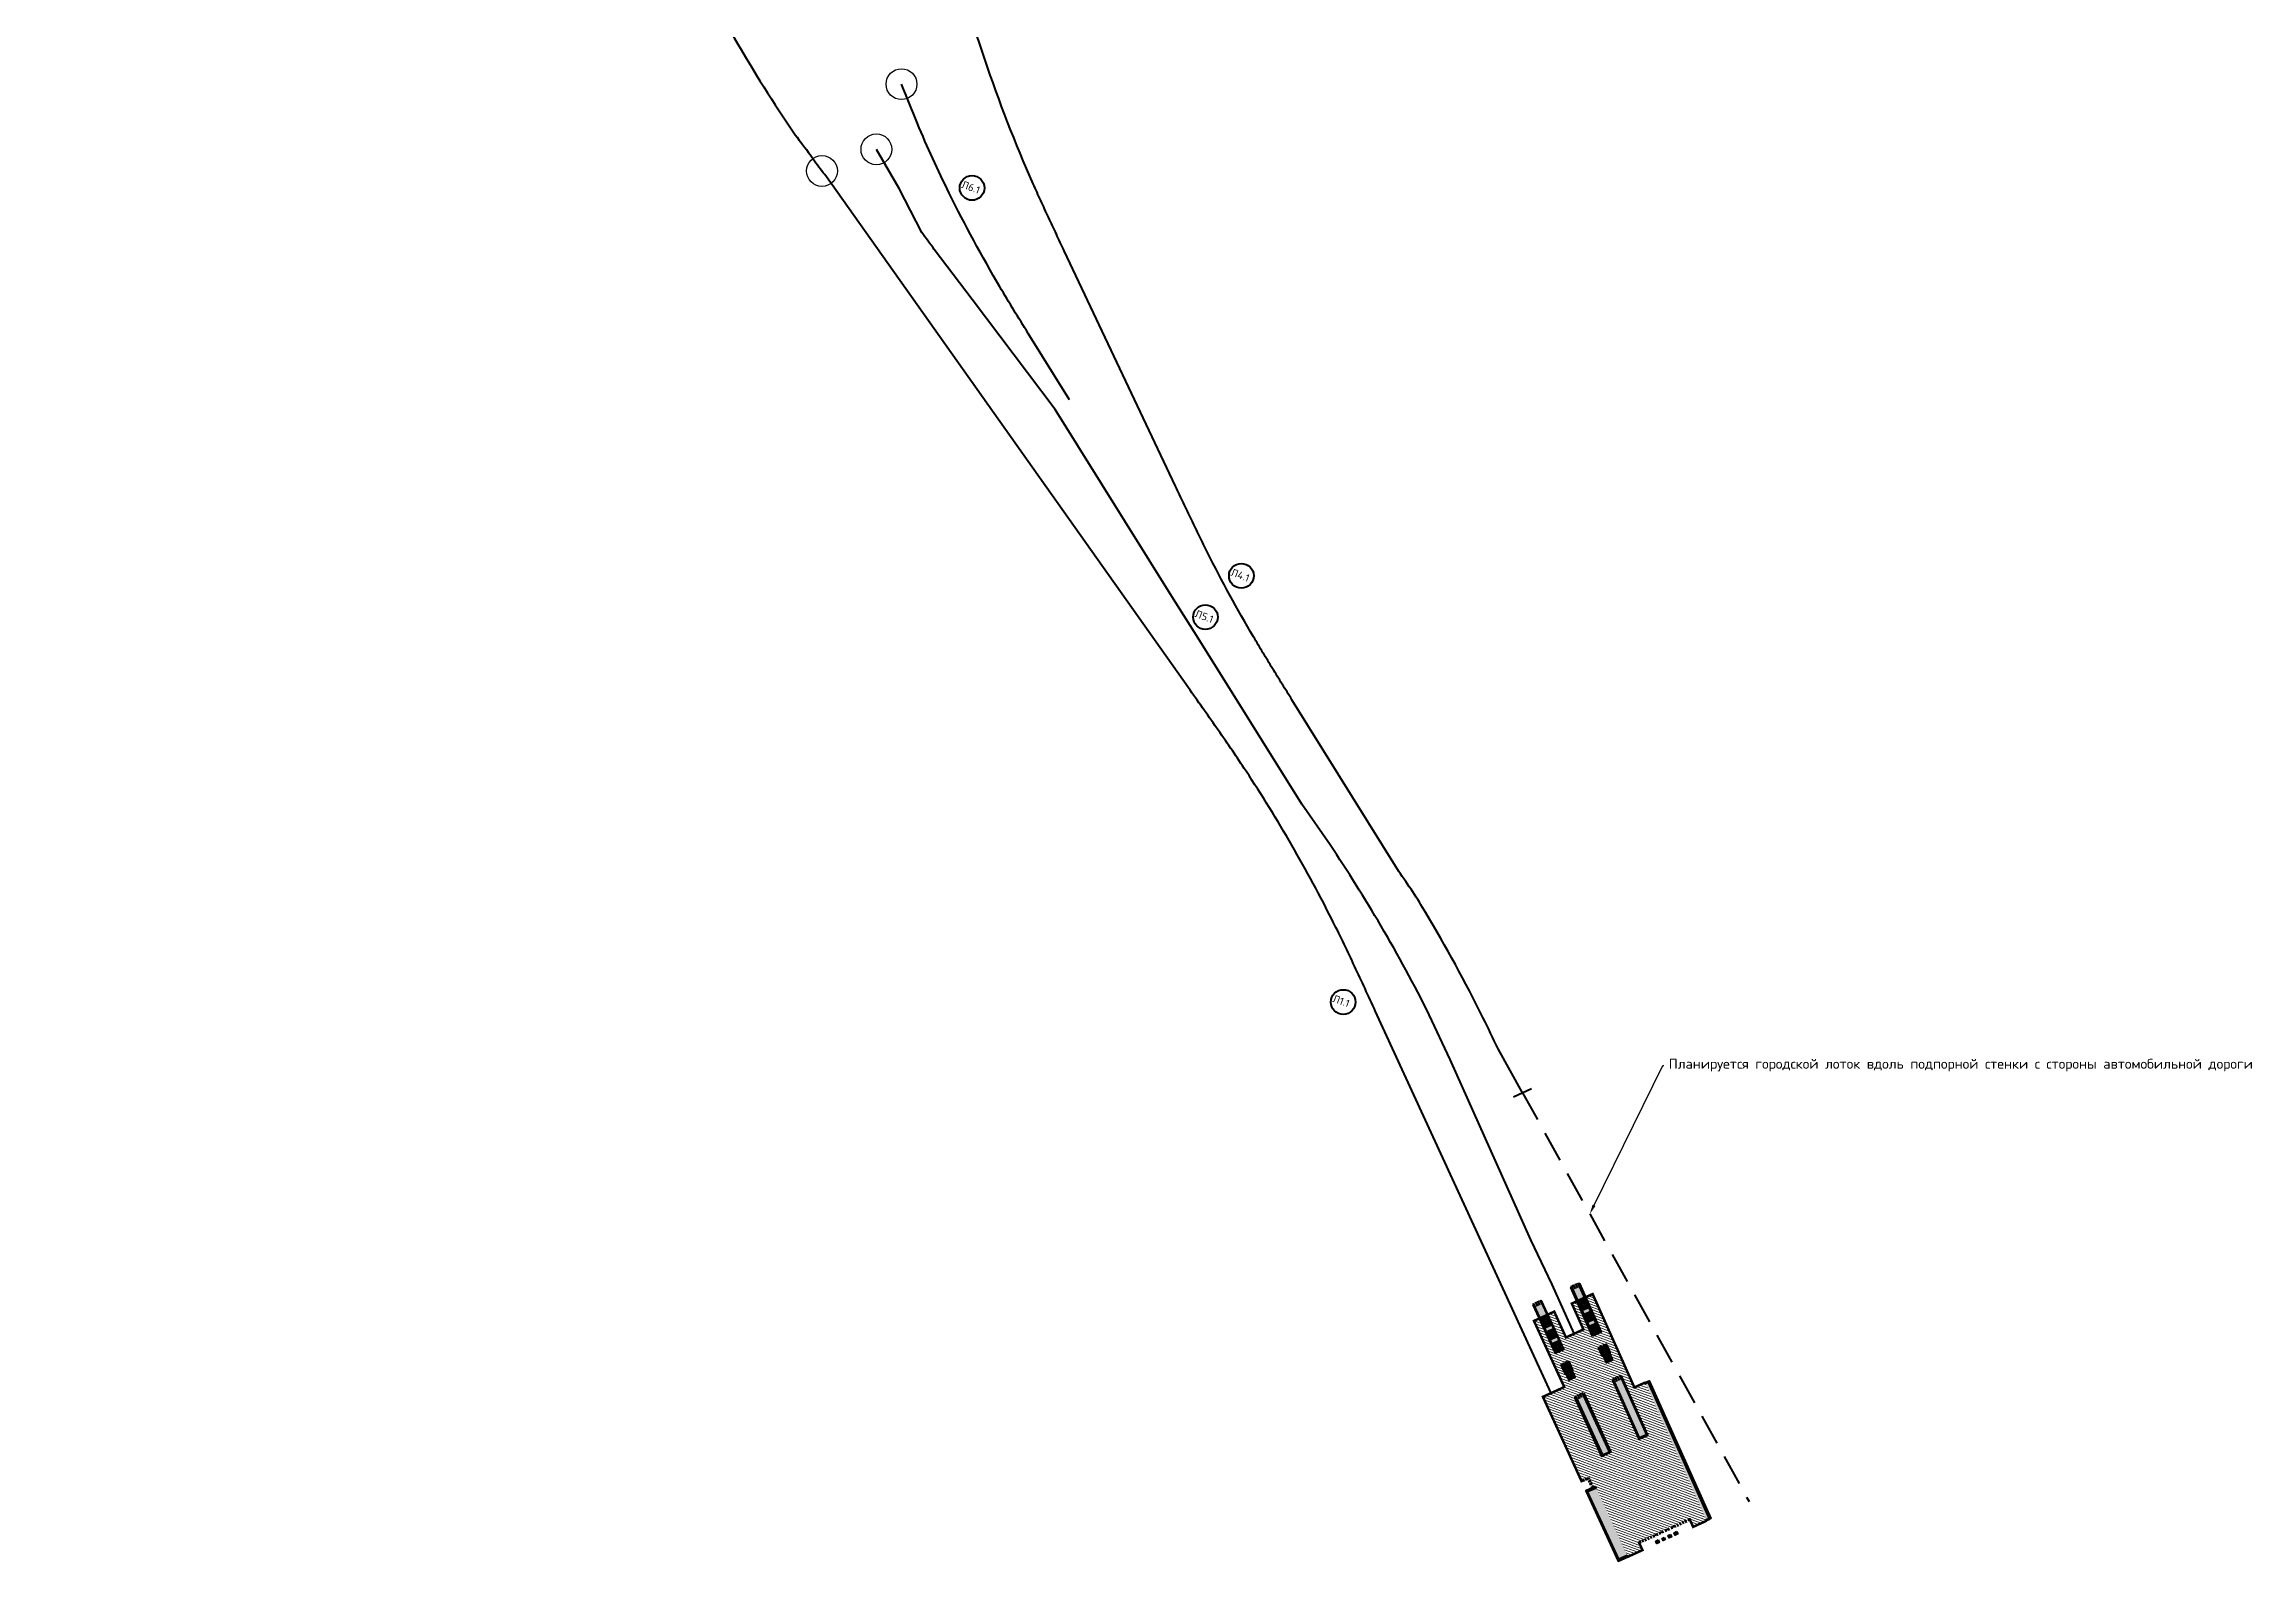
# Model space of a CAD drawing. Extents: x 8901 to 9915, y 12037 to 13981.
# Drawn here: x 9020 to 9915, y 12037 to 12653 of the extents above; entities that cross this region are included whole.
import ezdxf
from ezdxf import colors
from ezdxf.entities.mleader import LeaderData, LeaderLine
from ezdxf.math import Vec2, Vec3

# ---------------------------------------------------------------- set-up
doc = ezdxf.new("R2010")
doc.units = 0
doc.header["$LTSCALE"] = 5
doc.linetypes.add('DASHED', pattern=[0.75, 0.5, -0.25])
doc.linetypes.add('Сверху', pattern=[3.96875, 2.38125, -1.5875])
for name, color, linetype, lineweight in [('-ЛОТОК Киселева', 4, 'Continuous', 40), ('кресты здания и сооружения', 1, 'Continuous', 30), ('ЛОТОК', 1, 'Continuous', 40)]:
    doc.layers.add(name, color=color, linetype=linetype, lineweight=lineweight)
doc.layers.add('МГТ_ГП_ЗДАНИЯ', color=12, linetype='Continuous', lineweight=50, true_color=0xbd0000)
doc.styles.get("Standard").update_dxf_attribs({"font": 'simplex.shx'})
doc.linetypes.add('Водоотвод право', pattern='A,15,[130,ltypeshp.shx,S=0.75,R=0,X=0,Y=0],-1e-05,[130,ltypeshp.shx,S=2.527969,R=81.469167,X=-2.5,Y=0.375],-1e-05,[130,ltypeshp.shx,S=2.527969,R=-81.469167,X=-2.5,Y=-0.375],-1e-05,[130,ltypeshp.shx,S=0.75,R=0,X=-5,Y=0],-1e-05,[130,ltypeshp.shx,S=1.875,R=90,X=-3.125,Y=0.1875],-1e-05,[130,ltypeshp.shx,S=1.25,R=90,X=-3.75,Y=0.375],-1e-05,[130,ltypeshp.shx,S=0.625,R=90,X=-4.375,Y=0.5625],-1e-05,[130,ltypeshp.shx,S=1.875,R=90,X=-3.125,Y=-0.1875],-1e-05,[130,ltypeshp.shx,S=1.25,R=90,X=-3.75,Y=-0.375],-1e-05,[130,ltypeshp.shx,S=0.625,R=90,X=-4.375,Y=-0.5625],-1e-05,[130,ltypeshp.shx,S=2.5,R=90,X=-2.5,Y=0],-1e-05', length=15.00011)

# ---------------------------------------------------------------- blocks, each defined once
blk = doc.blocks.new('Вестибюль_18.11.19')
at = {"layer": 'МГТ_ГП_ЗДАНИЯ', "linetype": 'Continuous', "lineweight": 15, "ltscale": 0.4, "true_color": 0xd2515b}
h = blk.add_hatch(dxfattribs=at)
h.set_pattern_fill('ANSI31', color=13, scale=300)
h.set_pattern_definition([(45, (14044.5, 728287), (-673.5192, 673.5192), [])])
h.paths.add_polyline_path([(99196, 32241), (99200, 32749), (102540, 32718), (102540, 38838), (41200, 39404), (41200, 34628), (-304, 35013), (-290, 31839), (15213, 31693), (15177, 27850), (-304, 27996), (-304, 25716), (11200, 25614), (11200, 17835), (-300, 17890), (-302, 15045), (15214, 15067), (15443, 11226), (-300, 11204), (-300, 8821), (29200, 8821), (29200, -700), (66840, -700), (66840, 163), (66840, 2256), (71160, 2256), (71160, 3600), (71700, 3600), (102540, 3600), (102540, 10130), (99200, 10130)])
h.paths.add_polyline_path([(20462, 31551), (24332, 31551), (24332, 31223), (27422, 31223), (27422, 28543), (24332, 28543), (24332, 28181), (20462, 28181)], flags=16)
h.paths.add_polyline_path([(20482, 14802), (24352, 14802), (24352, 14474), (27442, 14474), (27442, 11794), (24352, 11794), (24352, 11432), (20482, 11432)], flags=16)
h.paths.add_polyline_path([(34839, 15024), (34836, 11018), (61135, 10995), (61135, 15000)], flags=16)
h.paths.add_polyline_path([(61110, 31557), (34811, 31788), (34775, 27789), (61074, 27558)], flags=16)
at = {"layer": 'МГТ_ГП_ЗДАНИЯ'}
h = blk.add_hatch(color=256, dxfattribs=at)
h.dxf.hatch_style = 1
h.paths.add_polyline_path([(102540, 38838), (102000, 38842), (101993, 40143), (41712, 40703), (41700, 39399), (41200, 39404), (41200, 41208), (102493, 40639), (102493, 39727), (102540, 39727), (102540, 38838)])
at = {"layer": 'МГТ_ГП_ЗДАНИЯ', "lineweight": 30, "true_color": 0xd14d58, "transparency": 33554610}
h = blk.add_hatch(color=13, dxfattribs=at)
h.dxf.hatch_style = 1
h.set_gradient(color1=(210, 81, 91), color2=(255, 240, 240), tint=1, name='HEMISPHERICAL')
h.paths.add_polyline_path([(101993, 40143), (41712, 40703), (41700, 39399), (102000, 38843)])
h = blk.add_hatch(color=13, dxfattribs=at)
h.dxf.hatch_style = 1
h.set_gradient(color1=(210, 81, 91), color2=(255, 240, 240), tint=1, name='HEMISPHERICAL')
h.paths.add_polyline_path([(-6418, 31896), (-6455, 28053), (15177, 27850), (15213, 31693)])
at = {"layer": 'МГТ_ГП_ЗДАНИЯ'}
h = blk.add_hatch(color=256, dxfattribs=at)
h.dxf.hatch_style = 1
h.paths.add_polyline_path([(15177, 27850), (-6455, 28053), (-6452, 28415), (14820, 28216), (14849, 31337), (-6422, 31536), (-6418, 31896), (15213, 31693)])
at = {"layer": 'МГТ_ГП_ЗДАНИЯ', "lineweight": 30, "true_color": 0xd14d58, "transparency": 33554610}
h = blk.add_hatch(color=13, dxfattribs=at)
h.dxf.hatch_style = 1
h.set_gradient(color1=(210, 81, 91), color2=(255, 240, 240), tint=1, name='HEMISPHERICAL')
h.paths.add_polyline_path([(20462, 31551), (24332, 31551), (24332, 31223), (27422, 31223), (27422, 28543), (24332, 28543), (24332, 28181), (20462, 28181)])
at = {"layer": 'МГТ_ГП_ЗДАНИЯ'}
h = blk.add_hatch(color=256, dxfattribs=at)
h.dxf.hatch_style = 1
h.paths.add_polyline_path([(20462, 30416), (20462, 31551), (24332, 31551), (24332, 31223), (27422, 31223), (27422, 28543), (24332, 28543), (24332, 28181), (20462, 28181), (20462, 29316), (20892, 29316), (20892, 28611), (23902, 28611), (23902, 28883), (24192, 28883), (24192, 28983), (26982, 28983), (26982, 30783), (24192, 30783), (24192, 30983), (23902, 30983), (23902, 31121), (20892, 31121), (20892, 30416)])
at = {"layer": 'МГТ_ГП_ЗДАНИЯ', "lineweight": 30, "true_color": 0xd14d58, "transparency": 33554610}
h = blk.add_hatch(color=13, dxfattribs=at)
h.dxf.hatch_style = 1
h.set_gradient(color1=(210, 81, 91), color2=(255, 240, 240), tint=1, name='HEMISPHERICAL')
h.paths.add_polyline_path([(61110, 31557), (34811, 31788), (34775, 27789), (61074, 27558)])
at = {"layer": 'МГТ_ГП_ЗДАНИЯ'}
h = blk.add_hatch(color=256, dxfattribs=at)
h.dxf.hatch_style = 1
h.paths.add_polyline_path([(34775, 27789), (61074, 27558), (61110, 31557), (34811, 31788), (34807, 31358), (60676, 31131), (60648, 27991), (34779, 28219)])
h = blk.add_hatch(color=256, dxfattribs=at)
h.dxf.hatch_style = 1
h.paths.add_polyline_path([(101460, 25827), (102540, 25827), (102540, 24747), (101460, 24747)])
h = blk.add_hatch(color=256, dxfattribs=at)
h.dxf.hatch_style = 1
h.paths.add_polyline_path([(101510, 23054), (102490, 23054), (102490, 22074), (101510, 22074)])
h = blk.add_hatch(color=256, dxfattribs=at)
h.dxf.hatch_style = 1
h.paths.add_polyline_path([(101510, 20303), (102490, 20303), (102490, 19310), (101510, 19310)])
at = {"layer": 'МГТ_ГП_ЗДАНИЯ', "lineweight": 30, "true_color": 0xd14d58, "transparency": 33554610}
h = blk.add_hatch(color=13, dxfattribs=at)
h.dxf.hatch_style = 1
h.set_gradient(color1=(210, 81, 91), color2=(255, 240, 240), tint=1, name='HEMISPHERICAL')
h.paths.add_polyline_path([(-6418, 15037), (-6414, 11196), (15219, 11226), (15214, 15067)])
at = {"layer": 'МГТ_ГП_ЗДАНИЯ'}
h = blk.add_hatch(color=256, dxfattribs=at)
h.dxf.hatch_style = 1
h.paths.add_polyline_path([(-6414, 11196), (15219, 11226), (15214, 15067), (-6418, 15037), (-6418, 14677), (14854, 14708), (14859, 11586), (-6415, 11556)])
at = {"layer": 'МГТ_ГП_ЗДАНИЯ', "lineweight": 30, "true_color": 0xd14d58, "transparency": 33554610}
h = blk.add_hatch(color=13, dxfattribs=at)
h.dxf.hatch_style = 1
h.set_gradient(color1=(210, 81, 91), color2=(255, 240, 240), tint=1, name='HEMISPHERICAL')
h.paths.add_polyline_path([(20482, 14802), (24352, 14802), (24352, 14474), (27442, 14474), (27442, 11794), (24352, 11794), (24352, 11432), (20482, 11432)])
at = {"layer": 'МГТ_ГП_ЗДАНИЯ'}
h = blk.add_hatch(color=256, dxfattribs=at)
h.dxf.hatch_style = 1
h.paths.add_polyline_path([(20482, 13667), (20482, 14802), (24352, 14802), (24352, 14474), (27442, 14474), (27442, 11794), (24352, 11794), (24352, 11432), (20482, 11432), (20482, 12567), (20912, 12567), (20912, 11862), (23922, 11862), (23922, 12134), (24212, 12134), (24212, 12234), (27002, 12234), (27002, 14034), (24212, 14034), (24212, 14234), (23922, 14234), (23922, 14372), (20912, 14372), (20912, 13667)])
h = blk.add_hatch(color=256, dxfattribs=at)
h.dxf.hatch_style = 1
h.paths.add_polyline_path([(34839, 15024), (61139, 15000), (61135, 11000), (34835, 11018), (34836, 11454), (60706, 11431), (60709, 14571), (34839, 14594)])
at = {"layer": 'МГТ_ГП_ЗДАНИЯ', "lineweight": 30, "true_color": 0xd14d58, "transparency": 33554610}
h = blk.add_hatch(color=13, dxfattribs=at)
h.dxf.hatch_style = 1
h.set_gradient(color1=(210, 81, 91), color2=(255, 240, 240), tint=1, name='HEMISPHERICAL')
h.paths.add_polyline_path([(34839, 15024), (34836, 11018), (61135, 10995), (61135, 15000)])
at = {"layer": 'МГТ_ГП_ЗДАНИЯ'}
h = blk.add_hatch(color=256, dxfattribs=at)
h.dxf.hatch_style = 1
h.paths.add_polyline_path([(101460, 17615), (102540, 17615), (102540, 16535), (101460, 16535)])
h = blk.add_hatch(color=256, dxfattribs=at)
h.dxf.hatch_style = 1
h.paths.add_polyline_path([(71160, 3600), (71160, -740), (102540, -740), (102540, 3600), (101910, 3600), (101910, -200), (71700, -200), (71700, 3600)])
at = {"layer": 'МГТ_ГП_ЗДАНИЯ', "lineweight": 30, "true_color": 0xd14d58, "transparency": 33554610}
h = blk.add_hatch(color=13, dxfattribs=at)
h.dxf.hatch_style = 1
h.set_gradient(color1=(210, 81, 91), color2=(255, 240, 240), tint=1, name='HEMISPHERICAL')
h.paths.add_polyline_path([(101910, 3600), (71700, 3600), (71700, -200), (101910, -200)])
at = {"layer": 'МГТ_ГП_ЗДАНИЯ', "linetype": 'Сверху', "lineweight": 40, "const_width": 1000}
for points in [[(66840, 163), (66840, -700), (29200, -700), (29200, 8821), (-300, 8821), (-300, 17890), (11200, 17835), (11200, 25614), (-304, 25716), (-304, 35013), (41200, 34628), (41200, 39404)], [(102540, 38838), (102540, 32718), (99200, 32749), (99196, 32241)], [(99200, 10562), (99200, 10130), (102540, 10130), (102540, 3600)]]:
    blk.add_lwpolyline(points, dxfattribs=at)
at = {"layer": 'МГТ_ГП_ЗДАНИЯ'}
for points in [[(102540, 38838), (102000, 38842), (101993, 40143), (41712, 40703), (41700, 39399), (41200, 39404), (41200, 41208), (102493, 40639), (102493, 39727), (102540, 39727), (102540, 38838)], [(15177, 27850), (-6455, 28053), (-6452, 28415), (14820, 28216), (14849, 31337), (-6422, 31536), (-6418, 31896), (15213, 31693)], [(20462, 30416), (20462, 31551), (24332, 31551), (24332, 31223), (27422, 31223), (27422, 28543), (24332, 28543), (24332, 28181), (20462, 28181), (20462, 29316), (20892, 29316), (20892, 28611), (23902, 28611), (23902, 28883), (24192, 28883), (24192, 28983), (26982, 28983), (26982, 30783), (24192, 30783), (24192, 30983), (23902, 30983), (23902, 31121), (20892, 31121), (20892, 30416)], [(34775, 27789), (61074, 27558), (61110, 31557), (34811, 31788), (34807, 31358), (60676, 31131), (60648, 27991), (34779, 28219), (34775, 27789)], [(101460, 25827), (102540, 25827), (102540, 24747), (101460, 24747)], [(101510, 23054), (102490, 23054), (102490, 22074), (101510, 22074)], [(101510, 20303), (102490, 20303), (102490, 19310), (101510, 19310)], [(-6414, 11196), (15219, 11226), (15214, 15067), (-6418, 15037), (-6418, 14677), (14854, 14708), (14859, 11586), (-6415, 11556)], [(20482, 13667), (20482, 14802), (24352, 14802), (24352, 14474), (27442, 14474), (27442, 11794), (24352, 11794), (24352, 11432), (20482, 11432), (20482, 12567), (20912, 12567), (20912, 11862), (23922, 11862), (23922, 12134), (24212, 12134), (24212, 12234), (27002, 12234), (27002, 14034), (24212, 14034), (24212, 14234), (23922, 14234), (23922, 14372), (20912, 14372), (20912, 13667)], [(34839, 15024), (61139, 15000), (61135, 11000), (34835, 11018), (34836, 11454), (60706, 11431), (60709, 14571), (34839, 14594), (34839, 15024)], [(101460, 17615), (102540, 17615), (102540, 16535), (101460, 16535)], [(71160, 3600), (71160, -740), (102540, -740), (102540, 3600), (101910, 3600), (101910, -200), (71700, -200), (71700, 3600)]]:
    blk.add_lwpolyline(points, close=True, dxfattribs=at)
for points in [[(-7039, 28473), (-5197, 28456)], [(-7031, 29371), (-5188, 29354)], [(-7030, 29473), (-5187, 29456)], [(-7021, 30371), (-5179, 30354)], [(-7020, 30473), (-5178, 30456)], [(-7012, 31371), (-5170, 31354)], [(19927, 30416), (21427, 30416)], [(19927, 29316), (21427, 29316)], [(34080, 28260), (35980, 28243)], [(34088, 29185), (35988, 29168)], [(34089, 29235), (35989, 29218)], [(34097, 30185), (35997, 30168)], [(34098, 30235), (35997, 30218)], [(34106, 31185), (36006, 31168)], [(98600, 32241), (99800, 32241)], [(98600, 30851), (99800, 30851)], [(98600, 29651), (99800, 29651)], [(98600, 28451), (99800, 28451)], [(98600, 27251), (99800, 27251)], [(98596, 21969), (99796, 21969)], [(98600, 26069), (99800, 26069)], [(98600, 24619), (99800, 24619)], [(98600, 23270), (99800, 23270)], [(98600, 20621), (99800, 20621)], [(98600, 19308), (99800, 19308)], [(98600, 18126), (99800, 18126)], [(99200, 23270), (99196, 21969)], [(99200, 26069), (99200, 24619)], [(99200, 20620), (99200, 19308)], [(99200, 18126), (99200, 16545)], [(-7006, 14516), (-5164, 14498)], [(-7005, 13618), (-5163, 13600)], [(-7005, 13516), (-5162, 13498)], [(-7004, 12618), (-5161, 12600)], [(-7003, 12516), (-5161, 12498)], [(-7002, 11618), (-5160, 11600)], [(-6414, 11196), (-6415, 11556)], [(19927, 12567), (21427, 12567)], [(19947, 13667), (21447, 13667)], [(34136, 11489), (36036, 11488)], [(34137, 12464), (36037, 12463)], [(34137, 12414), (36037, 12413)], [(34138, 13464), (36038, 13463)], [(34138, 13414), (36038, 13413)], [(34139, 14414), (36039, 14413)], [(98600, 16545), (99800, 16545)], [(98600, 15345), (99800, 15345)], [(98600, 14145), (99800, 14145)], [(98600, 12945), (99800, 12945)], [(98600, 11745), (99800, 11745)], [(98600, 10562), (99800, 10562)], [(66240, 1263), (67440, 1263)], [(66240, 163), (67440, 163)], [(67160, 2256), (66840, 2256), (66840, 1263)], [(67160, 2856), (67160, 1656)], [(68190, 2856), (68190, 1656)], [(68360, 2256), (68190, 2256)], [(68360, 2856), (68360, 1656)], [(69390, 2856), (69390, 1656)], [(69560, 2256), (69390, 2256)], [(69560, 2856), (69560, 1656)], [(70900, 2853), (70900, 1653)], [(71160, 2253), (70900, 2253)]]:
    blk.add_lwpolyline(points, dxfattribs=at)
at = {"layer": 'МГТ_ГП_ЗДАНИЯ', "lineweight": 25}
for points in [[(-287, 31479), (-316, 28358)], [(89, 31475), (60, 28354)], [(464, 31472), (435, 28351)], [(839, 31468), (810, 28347)], [(1213, 31465), (1184, 28344)], [(1588, 31461), (1559, 28340)], [(1913, 31458), (1884, 28337)], [(2339, 31454), (2310, 28333)], [(2713, 31451), (2684, 28330)], [(3090, 31447), (3060, 28326)], [(3465, 31444), (3435, 28323)], [(3840, 31440), (3810, 28319)], [(4214, 31436), (4184, 28316)], [(5714, 31422), (5684, 28302)], [(6089, 31419), (6059, 28298)], [(6464, 31415), (6434, 28295)], [(6839, 31412), (6809, 28291)], [(7214, 31408), (7184, 28287)], [(7589, 31405), (7559, 28284)], [(7964, 31401), (7934, 28280)], [(8339, 31398), (8309, 28277)], [(8713, 31394), (8683, 28273)], [(9089, 31391), (9059, 28270)], [(9474, 31387), (9444, 28266)], [(10963, 31373), (10934, 28252)], [(11338, 31370), (11309, 28249)], [(11713, 31366), (11684, 28245)], [(12088, 31363), (12059, 28242)], [(12463, 31359), (12434, 28238)], [(12838, 31356), (12808, 28235)], [(13213, 31352), (13184, 28231)], [(13589, 31349), (13560, 28228)], [(13963, 31345), (13934, 28224)], [(14338, 31342), (14309, 28221)], [(14702, 31338), (14673, 28217)], [(24497, 29333), (26597, 30433)], [(24497, 30433), (26597, 29333)], [(-278, 11564), (-283, 14685)], [(97, 11565), (93, 14686)], [(472, 11566), (468, 14687)], [(847, 11566), (843, 14687)], [(1222, 11567), (1217, 14688)], [(1597, 11567), (1592, 14688)], [(1972, 11568), (1968, 14689)], [(2347, 11568), (2343, 14689)], [(2722, 11569), (2717, 14690)], [(3098, 11569), (3094, 14690)], [(3473, 11570), (3469, 14691)], [(3848, 11570), (3844, 14691)], [(4222, 11571), (4218, 14692)], [(5722, 11573), (5718, 14694)], [(6097, 11573), (6093, 14694)], [(6472, 11574), (6468, 14695)], [(6847, 11574), (6843, 14695)], [(7222, 11575), (7218, 14696)], [(7597, 11575), (7593, 14696)], [(7972, 11576), (7968, 14697)], [(8347, 11577), (8343, 14698)], [(8722, 11577), (8717, 14698)], [(9097, 11578), (9093, 14699)], [(9482, 11578), (9478, 14699)], [(10972, 11580), (10968, 14701)], [(11347, 11581), (11343, 14702)], [(11722, 11581), (11718, 14702)], [(12097, 11582), (12093, 14703)], [(12472, 11582), (12468, 14703)], [(12847, 11583), (12842, 14704)], [(13222, 11583), (13218, 14704)], [(13598, 11584), (13594, 14705)], [(13972, 11584), (13968, 14705)], [(14347, 11585), (14343, 14706)], [(14711, 11585), (14707, 14706)], [(24497, 12584), (26597, 13684)], [(24497, 13684), (26597, 12584)]]:
    blk.add_lwpolyline(points, dxfattribs=at)
for points in [[(24476, 29333), (26576, 29333), (26576, 30433), (24476, 30433)], [(24497, 12584), (26597, 12584), (26597, 13684), (24497, 13684)]]:
    blk.add_lwpolyline(points, close=True, dxfattribs=at)

msp = doc.modelspace()

# ---------------------------------------------------------------- linework, layer by layer
at = {"layer": '-ЛОТОК Киселева', "color": 215, "linetype": 'Водоотвод право', "ltscale": 0.4, "true_color": 0xa953a0, "flags": 128}
for points in [[(9019.8, 13623.8), (9024.18, 13514.74, -0.00066), (9024.62, 13499.82, 0.005376), (9025.3, 13484.72, 0.005935), (9026.01, 13469.66, 0.00394), (9027.1, 13454.6, 0.017994), (9032.57, 13411.45, 0.001975), (9035.46, 13396.64, -0.003377), (9038.45, 13381.87, 0.002344), (9041.51, 13367.14, -0.00099), (9044.75, 13352.49), (9077.72, 13199.33, -0.001621), (9079.49, 13189.39, 0.015349), (9081.57, 13179.62, 0.018748), (9093.49, 13135.91, 0.002949), (9096.9, 13126.43, -0.014283), (9100.18, 13116.98), (9123.89, 13045.53, 0.005561), (9126.69, 13035.93, -0.002571), (9129.86, 13026.31, 0.002795), (9132.13, 13019.94), (9134.97, 13015.67, 0.014115), (9147.75, 12984.11, -0.017184), (9150.27, 12978.41), (9151.99, 12973.7, 0.034273), (9155.37, 12965.54), (9178.19, 12915.74), (9183.34, 12907.1), (9195.19, 12881.23), (9198.35, 12871.74), (9270.1, 12715.13, 0.019562), (9273.91, 12705.86, -0.00682), (9278.06, 12696.7, 0.038388), (9324.36, 12616.4, 0.00655), (9330.46, 12608.36, 0.012195), (9335.24, 12601.69)], [(9619.31, 12227.88), (9619.21, 12228.12), (9609.41, 12245.65, 0.005855), (9603.27, 12258.41, 0.019969), (9580.11, 12300.79, 0.003125), (9574.88, 12309.38, -0.007718), (9569.16, 12317.62), (9525.83, 12387.23, -0.000391), (9521.87, 12393.59, -0.001172), (9517.94, 12399.96, -0.001953), (9514.06, 12406.33, -0.002734), (9510.24, 12412.74, -0.016344), (9491.6, 12446.92, -0.002734), (9488.29, 12453.59, -0.001953), (9485.03, 12460.31, -0.001172), (9481.81, 12467.06, -0.000391), (9478.61, 12473.84), (9433.48, 12569.34, -0.000391), (9430.28, 12576.11, -0.001172), (9427.11, 12582.89, -0.001953), (9423.99, 12589.67, -0.002734), (9420.93, 12596.47, -0.045579), (9386.29, 12699.16, -0.002734), (9384.6, 12706.42, -0.001953), (9382.98, 12713.71, -0.001172), (9381.4, 12721.02, -0.000391), (9379.84, 12728.35), (9378.69, 12733.77)], [(9435.68, 12508.84), (9418.88, 12535.83, -0.007839), (9407.4, 12554.65, -0.016482), (9386.85, 12592.66, -0.015884), (9373.95, 12620.99, -0.001574), (9367.48, 12636.9)], [(9640.34, 12130.18), (9631.42, 12150.15), (9622.77, 12168.19), (9590.05, 12241.41), (9581.52, 12259.5, 0.017138), (9561.98, 12295.47, 0.014255), (9541.28, 12328.45), (9529.79, 12344.86), (9487.84, 12412.24), (9477.11, 12429.12), (9429.87, 12504.99), (9396.19, 12549.52), (9380.79, 12569.89, -0.006945), (9375.78, 12576.7), (9366.5, 12594.54), (9357.32, 12610.46)], [(9630.9, 12106.06), (9559.64, 12261.04, 0.000521), (9555.46, 12270.11, 0.001563), (9551.25, 12279.15, 0.002604), (9546.97, 12288.15, 0.003645), (9542.58, 12297.07, 0.029703), (9507.2, 12358.34, 0.003645), (9501.66, 12366.6, 0.002604), (9496.01, 12374.8, 0.001563), (9490.29, 12382.97, 0.000521), (9484.52, 12391.12), (9336.33, 12600.27, -0.002652), (9335.24, 12601.69, -0.002652)]]:
    msp.add_lwpolyline(points, format="xyb", dxfattribs=at)
at = {"color": 2, "linetype": 'DASHED', "lineweight": 50, "ltscale": 5}
for p, q in [((9615.72, 12226.23), (9622.91, 12229.54)), ((9619.31, 12227.88), (9711.24, 12062.08))]:
    msp.add_line(p, q, dxfattribs=at)
at = {"color": 5, "lineweight": 50}
for centre in [(9396.1, 12594.81), (9505.31, 12437.52), (9490.74, 12420.76), (9546.62, 12264.66)]:
    msp.add_circle(centre, 5, dxfattribs=at)
at = {"layer": 'кресты здания и сооружения', "color": 3}
for centre in [(9367.48, 12636.9), (9357.32, 12610.46), (9335.24, 12601.69)]:
    msp.add_circle(centre, 6.25, dxfattribs=at)

# ---------------------------------------------------------------- block references
at = {"layer": 'МГТ_ГП_ЗДАНИЯ', "color": 162, "xscale": 0.001, "yscale": 0.001, "zscale": 0.001, "rotation": 294.6140098863846}
msp.add_blockref('Вестибюль_18.11.19', (9616.07, 12131.38), dxfattribs=at)

# ---------------------------------------------------------------- texts
at = {"layer": 'ЛОТОК', "color": 5, "lineweight": 30}
for s, p in [('Л6.1', (9391.52, 12595.02)), ('Л4.1', (9500.73, 12437.73)), ('Л5.1', (9486.16, 12420.98)), ('Л1.1', (9542.03, 12264.87))]:
    msp.add_text(s, height=3, rotation=339.32919, dxfattribs=at).set_placement(p)

# ---------------------------------------------------------------- leaders
at = {"color": 2, "lineweight": 30}
ml = msp.add_multileader_mtext('Standard', dxfattribs=at)
ml.set_content('Планируется городской лоток вдоль подпорной стенки с стороны автомобильной дороги', color=2)
ml.set_leader_properties()
ml.build(insert=Vec2(0, 0))
ml.multileader.update_dxf_attribs({"text_right_attachment_type": 6, "dogleg_length": 0.36})
ctx = ml.context
ctx.base_point, ctx.plane_origin = Vec3(9676.6, 12238.93), Vec3(9640.72, 12179.41)
ctx.right_attachment = 6
notes = []
notes.append((ctx, [(0, (1, 1, 0), (9676.24, 12238.93), (1, 0), 0.36, [(0, [(9646.6, 12178.67)], 0, [])])]))
ctx.mtext.insert, ctx.mtext.flow_direction = Vec3(9678.6, 12241.59), 5
for ctx, leaders in notes:
    for number, flags, end, landing, length, lines in leaders:
        leader = LeaderData()
        leader.index, (leader.has_last_leader_line, leader.has_dogleg_vector, leader.attachment_direction) = number, flags
        leader.last_leader_point, leader.dogleg_vector, leader.dogleg_length = Vec3(end), Vec3(landing), length
        for number, points, colour, breaks in lines:
            line = LeaderLine()
            line.index, line.vertices, line.color, line.breaks = number, Vec3.list(points), colors.encode_raw_color(colour), breaks
            leader.lines.append(line)
        ctx.leaders.append(leader)

doc.saveas('drawing.dxf')
